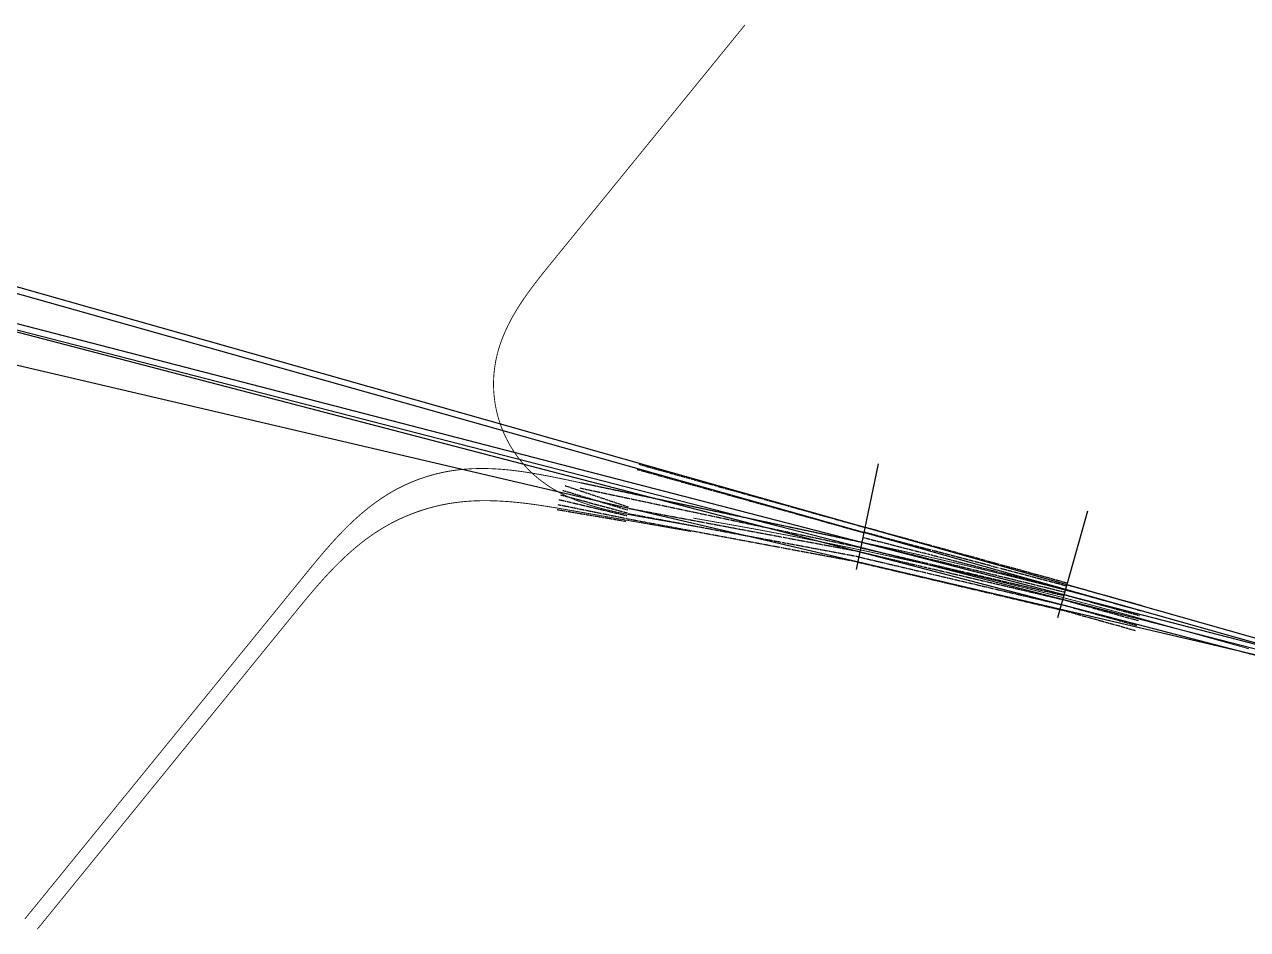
# Model space of a CAD drawing. Header units: millimetres. Extents: x 570799 to 573608, y 785064 to 785926.
# Drawn here: x 570799 to 571501, y 785407 to 785926 of the extents above; entities that cross this region are included whole.
import ezdxf

# ---------------------------------------------------------------- set-up
doc = ezdxf.new("R2010")
doc.units = ezdxf.units.MM
doc.linetypes.add('DASHED', pattern=[0.75, 0.5, -0.25])
for name, color, linetype in [('4_超高定义', 7, 'Continuous'), ('PierM', 2, 'Continuous'), ('预制梁AA', 22, 'DASHED'), ('预制梁DE', 160, 'DASHED'), ('预制梁MM', 3, 'DASHED'), ('预制梁SS', 94, 'DASHED')]:
    doc.layers.add(name, color=color, linetype=linetype)

msp = doc.modelspace()

# ---------------------------------------------------------------- linework, layer by layer
for p, direction in [((571281.25, 785637.62), (0.9620758, -0.2727824)), ((571396.95, 785601.75), (-0.9624116, 0.271595)), ((571279.46, 785629.11), (0.9681147, -0.2505073)), ((571395.36, 785596.07), (-0.9684204, 0.2493228)), ((571278.29, 785623.55), (0.9676477, -0.2523052)), ((571393.78, 785590.39), (-0.9737448, 0.2276423))]:
    msp.add_xline(p, direction)
at = {"color": 1, "const_width": 0.5, "flags": 128}
for points in [[(571212.7, 785925.99), (571212.07, 785925.22), (571211.44, 785924.44), (571210.81, 785923.67), (571210.18, 785922.89), (571209.54, 785922.12), (571208.91, 785921.34), (571208.28, 785920.57), (571207.65, 785919.79), (571207.02, 785919.02), (571206.39, 785918.24), (571205.76, 785917.46), (571205.12, 785916.69), (571204.49, 785915.91), (571203.86, 785915.14), (571203.23, 785914.36), (571202.6, 785913.59), (571201.97, 785912.81), (571201.34, 785912.04), (571200.7, 785911.26), (571200.07, 785910.49), (571199.44, 785909.71), (571198.81, 785908.93), (571198.18, 785908.16), (571197.55, 785907.38), (571196.92, 785906.61), (571196.29, 785905.83), (571195.65, 785905.06), (571195.02, 785904.28), (571194.39, 785903.51), (571193.76, 785902.73), (571193.13, 785901.95), (571192.5, 785901.18), (571191.87, 785900.4), (571191.23, 785899.63), (571190.6, 785898.85), (571189.97, 785898.08), (571189.34, 785897.3), (571188.71, 785896.53), (571188.08, 785895.75), (571187.45, 785894.98), (571186.82, 785894.2), (571186.18, 785893.42), (571185.55, 785892.65), (571184.92, 785891.87), (571184.29, 785891.1), (571183.66, 785890.32), (571183.03, 785889.55), (571182.4, 785888.77), (571181.76, 785888), (571181.13, 785887.22), (571180.5, 785886.44), (571179.87, 785885.67), (571179.24, 785884.89), (571178.61, 785884.12), (571177.98, 785883.34), (571177.34, 785882.57), (571176.71, 785881.79), (571176.08, 785881.02), (571175.45, 785880.24), (571174.82, 785879.47), (571174.19, 785878.69), (571173.56, 785877.91), (571172.93, 785877.14), (571172.29, 785876.36), (571171.66, 785875.59), (571171.03, 785874.81), (571170.4, 785874.04), (571169.77, 785873.26), (571169.14, 785872.49), (571168.51, 785871.71), (571167.87, 785870.93), (571167.24, 785870.16), (571166.61, 785869.38), (571165.98, 785868.61), (571165.35, 785867.83), (571164.72, 785867.06), (571164.09, 785866.28), (571163.45, 785865.51), (571162.82, 785864.73), (571162.19, 785863.96), (571161.56, 785863.18), (571160.93, 785862.4), (571160.3, 785861.63), (571159.67, 785860.85), (571159.04, 785860.08), (571158.4, 785859.3), (571157.77, 785858.53), (571157.14, 785857.75), (571156.51, 785856.98), (571155.88, 785856.2), (571155.25, 785855.43), (571154.62, 785854.65), (571153.98, 785853.87), (571153.35, 785853.1), (571152.72, 785852.32), (571152.09, 785851.55), (571151.46, 785850.77), (571150.83, 785850), (571150.2, 785849.22), (571149.57, 785848.45), (571148.93, 785847.67), (571148.3, 785846.89), (571147.67, 785846.12), (571147.04, 785845.34), (571146.41, 785844.57), (571145.78, 785843.79), (571145.15, 785843.02), (571144.51, 785842.24), (571143.88, 785841.47), (571143.25, 785840.69), (571142.62, 785839.92), (571141.99, 785839.14), (571141.36, 785838.36), (571140.73, 785837.59), (571140.09, 785836.81), (571139.46, 785836.04), (571138.83, 785835.26), (571138.2, 785834.49), (571137.57, 785833.71), (571136.94, 785832.94), (571136.31, 785832.16), (571135.68, 785831.38), (571135.04, 785830.61), (571134.41, 785829.83), (571133.78, 785829.06), (571133.15, 785828.28), (571132.52, 785827.51), (571131.89, 785826.73), (571131.26, 785825.96), (571130.62, 785825.18), (571129.99, 785824.41), (571129.36, 785823.63), (571128.73, 785822.85), (571128.1, 785822.08), (571127.47, 785821.3), (571126.84, 785820.53), (571126.2, 785819.75), (571125.57, 785818.98), (571124.94, 785818.2), (571124.31, 785817.43), (571123.68, 785816.65), (571123.05, 785815.88), (571122.42, 785815.1), (571121.79, 785814.32), (571121.15, 785813.55), (571120.52, 785812.77), (571119.89, 785812), (571119.26, 785811.22), (571118.63, 785810.45), (571118, 785809.67), (571117.37, 785808.9), (571116.73, 785808.12), (571116.1, 785807.34), (571115.47, 785806.57), (571114.84, 785805.79), (571114.21, 785805.02), (571113.58, 785804.24), (571112.95, 785803.47), (571112.31, 785802.69), (571111.68, 785801.92), (571111.05, 785801.14), (571110.42, 785800.37), (571109.79, 785799.59), (571109.16, 785798.81), (571108.53, 785798.04), (571107.9, 785797.26), (571107.26, 785796.49), (571106.63, 785795.71), (571106, 785794.94), (571105.37, 785794.16), (571104.74, 785793.39), (571104.11, 785792.61), (571103.48, 785791.83), (571102.84, 785791.06), (571102.21, 785790.28), (571101.58, 785789.51), (571100.95, 785788.73), (571100.32, 785787.96), (571099.69, 785787.18), (571099.06, 785786.4), (571098.43, 785785.62), (571097.81, 785784.85), (571097.18, 785784.07), (571096.55, 785783.29), (571095.93, 785782.5), (571095.31, 785781.72), (571094.69, 785780.93), (571094.07, 785780.15), (571093.46, 785779.36), (571092.85, 785778.57), (571092.24, 785777.78), (571091.63, 785776.98), (571091.03, 785776.18), (571090.43, 785775.38), (571089.83, 785774.58), (571089.23, 785773.78), (571088.65, 785772.97), (571088.06, 785772.16), (571087.48, 785771.35), (571086.9, 785770.53), (571086.33, 785769.71), (571085.76, 785768.89), (571085.2, 785768.06), (571084.64, 785767.23), (571084.09, 785766.4), (571083.54, 785765.56), (571083, 785764.72), (571082.46, 785763.87), (571081.93, 785763.03), (571081.41, 785762.17), (571080.9, 785761.32), (571080.39, 785760.45), (571079.89, 785759.59), (571079.39, 785758.72), (571078.9, 785757.85), (571078.42, 785756.97), (571077.95, 785756.09), (571077.49, 785755.2), (571077.04, 785754.31), (571076.59, 785753.42), (571076.15, 785752.52), (571075.72, 785751.61), (571075.31, 785750.7), (571074.9, 785749.79), (571074.5, 785748.87), (571074.11, 785747.95), (571073.73, 785747.03), (571073.36, 785746.1), (571073.01, 785745.16), (571072.66, 785744.22), (571072.33, 785743.28), (571072.01, 785742.34), (571071.7, 785741.38), (571071.4, 785740.43), (571071.11, 785739.47), (571070.84, 785738.51), (571070.58, 785737.54), (571070.33, 785736.57), (571070.1, 785735.6), (571069.88, 785734.63), (571069.68, 785733.65), (571069.49, 785732.67), (571069.31, 785731.68), (571069.15, 785730.7), (571069, 785729.71), (571068.86, 785728.72), (571068.74, 785727.72), (571068.63, 785726.73), (571068.54, 785725.73), (571068.46, 785724.74), (571068.4, 785723.74), (571068.35, 785722.74), (571068.31, 785721.74), (571068.29, 785720.74), (571068.29, 785719.74), (571068.29, 785718.74), (571068.32, 785717.74), (571068.35, 785716.74), (571068.4, 785715.74), (571068.47, 785714.74), (571068.55, 785713.75), (571068.64, 785712.75), (571068.75, 785711.76), (571068.87, 785710.77), (571069, 785709.77), (571069.15, 785708.79), (571069.32, 785707.8), (571069.5, 785706.82), (571069.69, 785705.83), (571069.89, 785704.86), (571070.11, 785703.88), (571070.35, 785702.91), (571070.6, 785701.94), (571070.86, 785700.97), (571071.13, 785700.01), (571071.42, 785699.06), (571071.72, 785698.1), (571072.04, 785697.15), (571072.37, 785696.21), (571072.71, 785695.27), (571073.07, 785694.34), (571073.44, 785693.41), (571073.82, 785692.48), (571074.22, 785691.57), (571074.63, 785690.65), (571075.05, 785689.75), (571075.49, 785688.85), (571075.93, 785687.95), (571076.4, 785687.06), (571076.87, 785686.18), (571077.36, 785685.31), (571077.85, 785684.44), (571078.36, 785683.58), (571078.89, 785682.73), (571079.42, 785681.89), (571079.97, 785681.05), (571080.53, 785680.22), (571081.1, 785679.4), (571081.68, 785678.59), (571082.28, 785677.78), (571082.88, 785676.99), (571083.5, 785676.2), (571084.13, 785675.42), (571084.77, 785674.65), (571085.42, 785673.89), (571086.08, 785673.14), (571086.75, 785672.4), (571087.43, 785671.67), (571088.12, 785670.95), (571088.82, 785670.24), (571089.54, 785669.53), (571090.26, 785668.84), (571090.99, 785668.16), (571091.73, 785667.49), (571092.49, 785666.83), (571093.25, 785666.18), (571094.02, 785665.54), (571094.8, 785664.92), (571095.58, 785664.3), (571096.38, 785663.7), (571097.19, 785663.1), (571098, 785662.52), (571098.82, 785661.95), (571099.65, 785661.39), (571100.49, 785660.85), (571101.33, 785660.31), (571102.18, 785659.78), (571103.04, 785659.27), (571103.9, 785658.77), (571104.77, 785658.27), (571105.65, 785657.79), (571106.53, 785657.32), (571107.42, 785656.86), (571108.31, 785656.41), (571109.21, 785655.97), (571110.11, 785655.53), (571111.02, 785655.11), (571111.93, 785654.7), (571112.84, 785654.3), (571113.76, 785653.91), (571114.69, 785653.52), (571115.61, 785653.15), (571116.54, 785652.78), (571117.48, 785652.42), (571118.41, 785652.07), (571119.35, 785651.73), (571120.3, 785651.4), (571121.24, 785651.08), (571122.19, 785650.76), (571123.14, 785650.45), (571124.1, 785650.15), (571125.05, 785649.85), (571126.01, 785649.57), (571126.97, 785649.29), (571127.93, 785649.01), (571128.9, 785648.74), (571129.86, 785648.48), (571130.83, 785648.23), (571131.8, 785647.98), (571132.76, 785647.73), (571133.74, 785647.49), (571134.71, 785647.26), (571135.68, 785647.03), (571136.66, 785646.81), (571137.63, 785646.59), (571138.61, 785646.37), (571139.59, 785646.16), (571140.56, 785645.96), (571141.54, 785645.75), (571142.52, 785645.55), (571143.5, 785645.36), (571144.49, 785645.16), (571145.47, 785644.97), (571146.45, 785644.78), (571147.43, 785644.6), (571148.41, 785644.42), (571149.4, 785644.23), (571150.38, 785644.06), (571151.37, 785643.88), (571152.35, 785643.7), (571153.33, 785643.53), (571154.32, 785643.35), (571155.3, 785643.18), (571156.29, 785643), (571157.27, 785642.83), (571158.26, 785642.66), (571159.24, 785642.49), (571160.23, 785642.31), (571161.21, 785642.14), (571162.2, 785641.97), (571163.18, 785641.79), (571164.17, 785641.62), (571165.15, 785641.45), (571166.14, 785641.28), (571167.12, 785641.1), (571168.11, 785640.93), (571169.09, 785640.76), (571170.08, 785640.58), (571171.06, 785640.41), (571172.05, 785640.24), (571173.03, 785640.07), (571174.02, 785639.89), (571175, 785639.72), (571175.99, 785639.55), (571176.97, 785639.37), (571177.96, 785639.2), (571178.94, 785639.03), (571179.93, 785638.86), (571180.91, 785638.68), (571181.9, 785638.51), (571182.26, 785638.45)], [(570799.15, 785412.73), (570799.78, 785413.5), (570800.41, 785414.28), (570801.04, 785415.05), (570801.68, 785415.83), (570802.31, 785416.6), (570802.94, 785417.38), (570803.57, 785418.16), (570804.2, 785418.93), (570804.83, 785419.71), (570805.46, 785420.48), (570806.09, 785421.26), (570806.73, 785422.03), (570807.36, 785422.81), (570807.99, 785423.58), (570808.62, 785424.36), (570809.25, 785425.13), (570809.88, 785425.91), (570810.51, 785426.69), (570811.15, 785427.46), (570811.78, 785428.24), (570812.41, 785429.01), (570813.04, 785429.79), (570813.67, 785430.56), (570814.3, 785431.34), (570814.93, 785432.11), (570815.56, 785432.89), (570816.2, 785433.67), (570816.83, 785434.44), (570817.46, 785435.22), (570818.09, 785435.99), (570818.72, 785436.77), (570819.35, 785437.54), (570819.98, 785438.32), (570820.62, 785439.09), (570821.25, 785439.87), (570821.88, 785440.64), (570822.51, 785441.42), (570823.14, 785442.2), (570823.77, 785442.97), (570824.4, 785443.75), (570825.04, 785444.52), (570825.67, 785445.3), (570826.3, 785446.07), (570826.93, 785446.85), (570827.56, 785447.62), (570828.19, 785448.4), (570828.82, 785449.18), (570829.45, 785449.95), (570830.09, 785450.73), (570830.72, 785451.5), (570831.35, 785452.28), (570831.98, 785453.05), (570832.61, 785453.83), (570833.24, 785454.6), (570833.87, 785455.38), (570834.51, 785456.15), (570835.14, 785456.93), (570835.77, 785457.71), (570836.4, 785458.48), (570837.03, 785459.26), (570837.66, 785460.03), (570838.29, 785460.81), (570838.93, 785461.58), (570839.56, 785462.36), (570840.19, 785463.13), (570840.82, 785463.91), (570841.45, 785464.68), (570842.08, 785465.46), (570842.71, 785466.24), (570843.34, 785467.01), (570843.98, 785467.79), (570844.61, 785468.56), (570845.24, 785469.34), (570845.87, 785470.11), (570846.5, 785470.89), (570847.13, 785471.66), (570847.76, 785472.44), (570848.4, 785473.22), (570849.03, 785473.99), (570849.66, 785474.77), (570850.29, 785475.54), (570850.92, 785476.32), (570851.55, 785477.09), (570852.18, 785477.87), (570852.82, 785478.64), (570853.45, 785479.42), (570854.08, 785480.19), (570854.71, 785480.97), (570855.34, 785481.75), (570855.97, 785482.52), (570856.6, 785483.3), (570857.23, 785484.07), (570857.87, 785484.85), (570858.5, 785485.62), (570859.13, 785486.4), (570859.76, 785487.17), (570860.39, 785487.95), (570861.02, 785488.73), (570861.65, 785489.5), (570862.29, 785490.28), (570862.92, 785491.05), (570863.55, 785491.83), (570864.18, 785492.6), (570864.81, 785493.38), (570865.44, 785494.15), (570866.07, 785494.93), (570866.7, 785495.7), (570867.34, 785496.48), (570867.97, 785497.26), (570868.6, 785498.03), (570869.23, 785498.81), (570869.86, 785499.58), (570870.49, 785500.36), (570871.12, 785501.13), (570871.76, 785501.91), (570872.39, 785502.68), (570873.02, 785503.46), (570873.65, 785504.24), (570874.28, 785505.01), (570874.91, 785505.79), (570875.54, 785506.56), (570876.18, 785507.34), (570876.81, 785508.11), (570877.44, 785508.89), (570878.07, 785509.66), (570878.7, 785510.44), (570879.33, 785511.21), (570879.96, 785511.99), (570880.59, 785512.77), (570881.23, 785513.54), (570881.86, 785514.32), (570882.49, 785515.09), (570883.12, 785515.87), (570883.75, 785516.64), (570884.38, 785517.42), (570885.01, 785518.19), (570885.65, 785518.97), (570886.28, 785519.74), (570886.91, 785520.52), (570887.54, 785521.3), (570888.17, 785522.07), (570888.8, 785522.85), (570889.43, 785523.62), (570890.07, 785524.4), (570890.7, 785525.17), (570891.33, 785525.95), (570891.96, 785526.72), (570892.59, 785527.5), (570893.22, 785528.28), (570893.85, 785529.05), (570894.48, 785529.83), (570895.12, 785530.6), (570895.75, 785531.38), (570896.38, 785532.15), (570897.01, 785532.93), (570897.64, 785533.7), (570898.27, 785534.48), (570898.9, 785535.25), (570899.54, 785536.03), (570900.17, 785536.81), (570900.8, 785537.58), (570901.43, 785538.36), (570902.06, 785539.13), (570902.69, 785539.91), (570903.32, 785540.68), (570903.95, 785541.46), (570904.59, 785542.23), (570905.22, 785543.01), (570905.85, 785543.79), (570906.48, 785544.56), (570907.11, 785545.34), (570907.74, 785546.11), (570908.37, 785546.89), (570909.01, 785547.66), (570909.64, 785548.44), (570910.27, 785549.21), (570910.9, 785549.99), (570911.53, 785550.76), (570912.16, 785551.54), (570912.79, 785552.32), (570913.43, 785553.09), (570914.06, 785553.87), (570914.69, 785554.64), (570915.32, 785555.42), (570915.95, 785556.19), (570916.58, 785556.97), (570917.21, 785557.74), (570917.84, 785558.52), (570918.48, 785559.29), (570919.11, 785560.07), (570919.74, 785560.85), (570920.37, 785561.62), (570921, 785562.4), (570921.63, 785563.17), (570922.26, 785563.95), (570922.9, 785564.72), (570923.53, 785565.5), (570924.16, 785566.27), (570924.79, 785567.05), (570925.42, 785567.83), (570926.05, 785568.6), (570926.68, 785569.38), (570927.32, 785570.15), (570927.95, 785570.93), (570928.58, 785571.7), (570929.21, 785572.48), (570929.84, 785573.25), (570930.47, 785574.03), (570931.1, 785574.8), (570931.73, 785575.58), (570932.37, 785576.36), (570933, 785577.13), (570933.63, 785577.91), (570934.26, 785578.68), (570934.89, 785579.46), (570935.52, 785580.23), (570936.15, 785581.01), (570936.79, 785581.78), (570937.42, 785582.56), (570938.05, 785583.34), (570938.68, 785584.11), (570939.31, 785584.89), (570939.94, 785585.66), (570940.57, 785586.44), (570941.21, 785587.21), (570941.84, 785587.99), (570942.47, 785588.76), (570943.1, 785589.54), (570943.73, 785590.31), (570944.36, 785591.09), (570944.99, 785591.87), (570945.62, 785592.64), (570946.26, 785593.42), (570946.89, 785594.19), (570947.52, 785594.97), (570948.15, 785595.74), (570948.78, 785596.52), (570949.41, 785597.29), (570950.04, 785598.07), (570950.68, 785598.85), (570951.31, 785599.62), (570951.94, 785600.4), (570952.57, 785601.17), (570953.2, 785601.95), (570953.83, 785602.72), (570954.46, 785603.5), (570955.09, 785604.27), (570955.73, 785605.05), (570956.36, 785605.82), (570956.99, 785606.6), (570957.62, 785607.38), (570958.25, 785608.15), (570958.88, 785608.93), (570959.51, 785609.7), (570960.15, 785610.48), (570960.78, 785611.25), (570961.41, 785612.03), (570962.04, 785612.8), (570962.68, 785613.58), (570963.31, 785614.35), (570963.94, 785615.12), (570964.58, 785615.89), (570965.22, 785616.66), (570965.86, 785617.43), (570966.49, 785618.2), (570967.13, 785618.97), (570967.78, 785619.74), (570968.42, 785620.5), (570969.07, 785621.27), (570969.71, 785622.03), (570970.36, 785622.79), (570971.01, 785623.55), (570971.67, 785624.31), (570972.32, 785625.06), (570972.98, 785625.82), (570973.64, 785626.57), (570974.3, 785627.32), (570974.97, 785628.06), (570975.63, 785628.81), (570976.3, 785629.55), (570976.98, 785630.29), (570977.65, 785631.03), (570978.33, 785631.76), (570979.02, 785632.49), (570979.7, 785633.22), (570980.39, 785633.94), (570981.08, 785634.66), (570981.78, 785635.38), (570982.48, 785636.09), (570983.18, 785636.81), (570983.89, 785637.51), (570984.6, 785638.21), (570985.32, 785638.91), (570986.04, 785639.61), (570986.76, 785640.3), (570987.49, 785640.98), (570988.22, 785641.67), (570988.96, 785642.34), (570989.7, 785643.02), (570990.44, 785643.68), (570991.19, 785644.34), (570991.95, 785645), (570992.7, 785645.65), (570993.47, 785646.3), (570994.24, 785646.94), (570995.01, 785647.57), (570995.79, 785648.2), (570996.57, 785648.83), (570997.36, 785649.44), (570998.15, 785650.05), (570998.95, 785650.66), (570999.75, 785651.25), (571000.55, 785651.84), (571001.37, 785652.43), (571002.18, 785653), (571003.01, 785653.57), (571003.83, 785654.13), (571004.67, 785654.69), (571005.51, 785655.23), (571006.35, 785655.77), (571007.2, 785656.3), (571008.05, 785656.82), (571008.91, 785657.33), (571009.77, 785657.84), (571010.64, 785658.33), (571011.51, 785658.82), (571012.39, 785659.3), (571013.28, 785659.77), (571014.16, 785660.23), (571015.06, 785660.68), (571015.95, 785661.12), (571016.85, 785661.56), (571017.76, 785661.98), (571018.67, 785662.4), (571019.58, 785662.8), (571020.5, 785663.2), (571021.42, 785663.59), (571022.35, 785663.97), (571023.28, 785664.34), (571024.21, 785664.7), (571025.14, 785665.05), (571026.08, 785665.39), (571027.03, 785665.72), (571027.97, 785666.04), (571028.92, 785666.36), (571029.88, 785666.66), (571030.83, 785666.95), (571031.79, 785667.24), (571032.75, 785667.51), (571033.72, 785667.78), (571034.68, 785668.04), (571035.65, 785668.28), (571036.62, 785668.52), (571037.6, 785668.74), (571038.57, 785668.96), (571039.55, 785669.17), (571040.53, 785669.36), (571041.52, 785669.55), (571042.5, 785669.73), (571043.49, 785669.9), (571044.47, 785670.06), (571045.46, 785670.2), (571046.45, 785670.34), (571047.44, 785670.47), (571048.44, 785670.59), (571049.43, 785670.7), (571050.43, 785670.8), (571051.42, 785670.89), (571052.42, 785670.97), (571053.42, 785671.04), (571054.41, 785671.1), (571055.41, 785671.16), (571056.41, 785671.21), (571057.41, 785671.24), (571058.41, 785671.27), (571059.41, 785671.29), (571060.41, 785671.31), (571061.41, 785671.31), (571062.41, 785671.31), (571063.41, 785671.3), (571064.41, 785671.28), (571065.41, 785671.26), (571066.41, 785671.22), (571067.41, 785671.19), (571068.41, 785671.14), (571069.41, 785671.09), (571070.4, 785671.03), (571071.4, 785670.96), (571072.4, 785670.89), (571073.4, 785670.81), (571074.39, 785670.73), (571075.39, 785670.64), (571076.38, 785670.54), (571077.38, 785670.44), (571078.37, 785670.33), (571079.37, 785670.22), (571080.36, 785670.1), (571081.35, 785669.98), (571082.34, 785669.86), (571083.34, 785669.72), (571084.33, 785669.59), (571085.32, 785669.45), (571086.31, 785669.3), (571087.29, 785669.15), (571088.28, 785669), (571089.27, 785668.84), (571090.26, 785668.68), (571091.24, 785668.52), (571092.23, 785668.35), (571093.22, 785668.18), (571094.2, 785668), (571095.18, 785667.83), (571096.17, 785667.65), (571097.15, 785667.47), (571098.13, 785667.28), (571099.12, 785667.09), (571100.1, 785666.9), (571101.08, 785666.71), (571102.06, 785666.52), (571103.04, 785666.32), (571104.02, 785666.12), (571105, 785665.93), (571105.98, 785665.72), (571106.96, 785665.52), (571107.94, 785665.32), (571108.92, 785665.12), (571109.9, 785664.91), (571110.88, 785664.71), (571111.85, 785664.5), (571112.83, 785664.29), (571113.81, 785664.09), (571114.79, 785663.88), (571115.77, 785663.67), (571116.75, 785663.47), (571117.72, 785663.26), (571118.7, 785663.05), (571119.68, 785662.84), (571120.66, 785662.64), (571121.64, 785662.43), (571122.62, 785662.22), (571123.59, 785662.02), (571124.57, 785661.81), (571125.55, 785661.6), (571126.53, 785661.4), (571127.51, 785661.19), (571128.49, 785660.98), (571129.46, 785660.77), (571130.44, 785660.57), (571131.42, 785660.36), (571132.4, 785660.15), (571133.38, 785659.95), (571134.36, 785659.74), (571135.33, 785659.53), (571136.31, 785659.32), (571137.29, 785659.12), (571138.27, 785658.91), (571139.25, 785658.7), (571140.23, 785658.5), (571141.2, 785658.29), (571142.18, 785658.08), (571143.16, 785657.88), (571144.14, 785657.67), (571145.12, 785657.46), (571146.1, 785657.25), (571147.07, 785657.05), (571148.05, 785656.84), (571149.03, 785656.63), (571150.01, 785656.43), (571150.99, 785656.22), (571151.97, 785656.01), (571152.94, 785655.81), (571153.92, 785655.6), (571154.9, 785655.39), (571155.88, 785655.18), (571156.86, 785654.98), (571157.84, 785654.77), (571158.81, 785654.56), (571159.79, 785654.36), (571160.77, 785654.15), (571161.75, 785653.94), (571162.73, 785653.73), (571163.71, 785653.53), (571164.68, 785653.32), (571165.66, 785653.11), (571166.64, 785652.91), (571167.62, 785652.7), (571168.6, 785652.49), (571169.58, 785652.29), (571170.55, 785652.08), (571171.53, 785651.87), (571172.51, 785651.66), (571173.49, 785651.46), (571174.47, 785651.25), (571175.45, 785651.04), (571176.42, 785650.84), (571177.4, 785650.63), (571178.38, 785650.42), (571179.36, 785650.22), (571180.34, 785650.01), (571181.32, 785649.8), (571182.29, 785649.59), (571183.27, 785649.39), (571184.25, 785649.18), (571185.23, 785648.97), (571186.21, 785648.77), (571187.19, 785648.56), (571188.16, 785648.35), (571189.14, 785648.14), (571190.12, 785647.94), (571191.1, 785647.73), (571192.08, 785647.52), (571193.06, 785647.32), (571194.03, 785647.11), (571195.01, 785646.9), (571195.99, 785646.7), (571196.97, 785646.49), (571197.95, 785646.28), (571198.93, 785646.07), (571199.9, 785645.87), (571200.88, 785645.66), (571201.86, 785645.45), (571202.84, 785645.25), (571203.82, 785645.04), (571204.8, 785644.83), (571205.77, 785644.62), (571206.75, 785644.42), (571207.73, 785644.21), (571208.71, 785644), (571209.69, 785643.8), (571210.67, 785643.59), (571211.64, 785643.38), (571212.62, 785643.18), (571213.6, 785642.97), (571214.58, 785642.76), (571215.56, 785642.55), (571216.54, 785642.35), (571217.51, 785642.14), (571218.49, 785641.93), (571219.47, 785641.73), (571220.45, 785641.52), (571221.43, 785641.31), (571222.41, 785641.11), (571223.38, 785640.9), (571224.36, 785640.69), (571225.34, 785640.48), (571226.32, 785640.28), (571227.3, 785640.07), (571228.28, 785639.86), (571229.25, 785639.66), (571230.23, 785639.45), (571231.21, 785639.24), (571232.19, 785639.03), (571233.17, 785638.83), (571234.15, 785638.62), (571235.12, 785638.41), (571236.1, 785638.21), (571237.08, 785638), (571238.06, 785637.79), (571239.04, 785637.59), (571240.02, 785637.38), (571240.99, 785637.17), (571241.97, 785636.96), (571242.95, 785636.76), (571243.93, 785636.55), (571244.91, 785636.34), (571245.89, 785636.14), (571246.86, 785635.93), (571247.84, 785635.72), (571248.82, 785635.52), (571249.8, 785635.31), (571250.78, 785635.1), (571251.76, 785634.89), (571252.73, 785634.69), (571253.71, 785634.48), (571254.69, 785634.27), (571255.67, 785634.07), (571256.65, 785633.86), (571257.63, 785633.65), (571258.6, 785633.44), (571259.58, 785633.24), (571260.56, 785633.03), (571261.54, 785632.82), (571262.52, 785632.62), (571263.5, 785632.41), (571264.47, 785632.2), (571265.45, 785632), (571266.43, 785631.79), (571267.41, 785631.58), (571268.39, 785631.37), (571269.37, 785631.17), (571270.34, 785630.96), (571271.32, 785630.75), (571272.3, 785630.55), (571273.28, 785630.34), (571274.26, 785630.13), (571275.24, 785629.92), (571276.21, 785629.72), (571277.19, 785629.51), (571278.17, 785629.3), (571279.15, 785629.1), (571280.13, 785628.89), (571281.11, 785628.68), (571282.08, 785628.48), (571283.06, 785628.27), (571284.04, 785628.06), (571285.02, 785627.85), (571286, 785627.65), (571286.98, 785627.44), (571287.95, 785627.23), (571288.93, 785627.02), (571289.91, 785626.81), (571290.89, 785626.6), (571291.86, 785626.39), (571292.84, 785626.18), (571293.82, 785625.97), (571294.8, 785625.76), (571295.77, 785625.55), (571296.75, 785625.33), (571297.73, 785625.12), (571298.71, 785624.91), (571299.68, 785624.7), (571300.66, 785624.48), (571301.64, 785624.27), (571302.61, 785624.05), (571303.59, 785623.84), (571304.57, 785623.62), (571305.54, 785623.41), (571306.52, 785623.19), (571307.5, 785622.98), (571308.47, 785622.76), (571309.45, 785622.54), (571310.42, 785622.32), (571311.4, 785622.11), (571312.38, 785621.89), (571313.35, 785621.67), (571314.33, 785621.45), (571315.3, 785621.23), (571316.28, 785621.01), (571317.25, 785620.79), (571318.23, 785620.57), (571319.21, 785620.35), (571320.18, 785620.13), (571321.16, 785619.91), (571322.13, 785619.68), (571323.11, 785619.46), (571324.08, 785619.24), (571325.05, 785619.01), (571326.03, 785618.79), (571327, 785618.57), (571327.98, 785618.34), (571328.95, 785618.12), (571329.93, 785617.89), (571330.9, 785617.67), (571331.88, 785617.44), (571332.85, 785617.21), (571333.82, 785616.99), (571334.8, 785616.76), (571335.77, 785616.53), (571336.74, 785616.3), (571337.72, 785616.07), (571338.69, 785615.85), (571339.66, 785615.62), (571340.64, 785615.39), (571341.61, 785615.16), (571342.58, 785614.93), (571343.56, 785614.7), (571344.53, 785614.46), (571345.5, 785614.23), (571346.48, 785614), (571347.45, 785613.77), (571348.42, 785613.54), (571349.39, 785613.3), (571350.37, 785613.07), (571351.34, 785612.84), (571352.31, 785612.6), (571353.28, 785612.37), (571354.25, 785612.13), (571355.23, 785611.9), (571356.2, 785611.66), (571357.17, 785611.42), (571358.14, 785611.19), (571359.11, 785610.95), (571360.08, 785610.71), (571361.06, 785610.48), (571362.03, 785610.24), (571363, 785610), (571363.97, 785609.76), (571364.94, 785609.52), (571365.91, 785609.28), (571366.88, 785609.04), (571367.85, 785608.8), (571368.82, 785608.56), (571369.79, 785608.32), (571370.76, 785608.08), (571371.73, 785607.83), (571372.7, 785607.59), (571373.67, 785607.35), (571374.64, 785607.11), (571375.61, 785606.86), (571376.58, 785606.62), (571377.55, 785606.37), (571378.52, 785606.13), (571379.49, 785605.88), (571380.46, 785605.64), (571381.43, 785605.39), (571382.4, 785605.15), (571383.37, 785604.9), (571384.34, 785604.65), (571385.31, 785604.4), (571386.28, 785604.16), (571387.24, 785603.91), (571388.21, 785603.66), (571389.18, 785603.41), (571390.15, 785603.16), (571391.12, 785602.91), (571392.09, 785602.66), (571393.05, 785602.41), (571394.02, 785602.16), (571394.99, 785601.91), (571395.96, 785601.66), (571396.93, 785601.41), (571397.89, 785601.15), (571398.86, 785600.9), (571399.83, 785600.65), (571400.8, 785600.39), (571401.76, 785600.14), (571402.73, 785599.88), (571403.7, 785599.63), (571404.66, 785599.37), (571405.63, 785599.12), (571406.6, 785598.86), (571407.56, 785598.61), (571408.53, 785598.35), (571409.5, 785598.09), (571410.46, 785597.84), (571411.43, 785597.58), (571412.4, 785597.32), (571413.36, 785597.06), (571414.33, 785596.8), (571415.29, 785596.54), (571416.26, 785596.28), (571417.22, 785596.02), (571418.19, 785595.76), (571419.16, 785595.5), (571420.12, 785595.24), (571421.09, 785594.98), (571422.05, 785594.71), (571423.02, 785594.45), (571423.98, 785594.19), (571424.95, 785593.93), (571425.91, 785593.66), (571426.87, 785593.4), (571427.84, 785593.13), (571428.8, 785592.87), (571429.77, 785592.6), (571430.73, 785592.34), (571431.7, 785592.07), (571432.66, 785591.81), (571433.62, 785591.54), (571434.59, 785591.27), (571435.55, 785591), (571436.51, 785590.74), (571437.48, 785590.47), (571438.29, 785590.24)], [(571183.03, 785642.83), (571184.02, 785642.66), (571185, 785642.48), (571185.99, 785642.31), (571186.97, 785642.14), (571187.96, 785641.96), (571188.94, 785641.79), (571189.93, 785641.62), (571190.91, 785641.45), (571191.9, 785641.27), (571192.88, 785641.1), (571193.87, 785640.93), (571194.85, 785640.75), (571195.84, 785640.58), (571196.82, 785640.41), (571197.81, 785640.24), (571198.79, 785640.06), (571199.77, 785639.89), (571200.76, 785639.71), (571201.74, 785639.54), (571202.73, 785639.36), (571203.71, 785639.19), (571204.7, 785639.01), (571205.68, 785638.84), (571206.67, 785638.66), (571207.65, 785638.48), (571208.63, 785638.31), (571209.62, 785638.13), (571210.6, 785637.95), (571211.59, 785637.77), (571212.57, 785637.59), (571213.55, 785637.42), (571214.54, 785637.24), (571215.52, 785637.06), (571216.51, 785636.88), (571217.49, 785636.69), (571218.47, 785636.51), (571219.46, 785636.33), (571220.44, 785636.15), (571221.42, 785635.97), (571222.41, 785635.78), (571223.39, 785635.6), (571224.37, 785635.42), (571225.35, 785635.23), (571226.34, 785635.05), (571227.32, 785634.87), (571228.3, 785634.68), (571229.29, 785634.49), (571230.27, 785634.31), (571231.25, 785634.12), (571232.23, 785633.94), (571233.22, 785633.75), (571234.2, 785633.56), (571235.18, 785633.37), (571236.16, 785633.19), (571237.14, 785633), (571238.13, 785632.81), (571239.11, 785632.62), (571240.09, 785632.43), (571241.07, 785632.24), (571242.05, 785632.05), (571243.04, 785631.86), (571244.02, 785631.67), (571245, 785631.47), (571245.98, 785631.28), (571246.96, 785631.09), (571247.94, 785630.9), (571248.92, 785630.7), (571249.9, 785630.51), (571250.89, 785630.31), (571251.87, 785630.12), (571252.85, 785629.93), (571253.83, 785629.73), (571254.81, 785629.53), (571255.79, 785629.34), (571256.77, 785629.14), (571257.75, 785628.94), (571258.73, 785628.75), (571259.71, 785628.55), (571260.69, 785628.35), (571261.67, 785628.15), (571262.65, 785627.95), (571263.63, 785627.76), (571264.61, 785627.56), (571265.59, 785627.36), (571266.57, 785627.16), (571267.55, 785626.95), (571268.53, 785626.75), (571269.51, 785626.55), (571270.49, 785626.35), (571271.47, 785626.15), (571272.45, 785625.94), (571273.43, 785625.74), (571274.4, 785625.54), (571275.38, 785625.33), (571276.36, 785625.13), (571277.34, 785624.92), (571278.32, 785624.72), (571279.3, 785624.51), (571280.28, 785624.31), (571281.26, 785624.1), (571282.23, 785623.9), (571283.21, 785623.69), (571284.19, 785623.48), (571285.17, 785623.27), (571286.15, 785623.06), (571287.13, 785622.86), (571288.1, 785622.65), (571289.08, 785622.44), (571290.06, 785622.23), (571291.04, 785622.02), (571292.01, 785621.81), (571292.99, 785621.6), (571293.97, 785621.38), (571294.95, 785621.17), (571295.92, 785620.96), (571296.9, 785620.75), (571297.88, 785620.54), (571298.85, 785620.32), (571299.83, 785620.11), (571300.81, 785619.89), (571301.79, 785619.68), (571302.76, 785619.46), (571303.74, 785619.25), (571304.71, 785619.03), (571305.69, 785618.82), (571306.67, 785618.6), (571307.64, 785618.38), (571308.62, 785618.17), (571309.6, 785617.95), (571310.57, 785617.73), (571311.55, 785617.51), (571312.52, 785617.29), (571313.5, 785617.08), (571314.47, 785616.86), (571315.45, 785616.64), (571316.43, 785616.42), (571317.4, 785616.19), (571318.38, 785615.97), (571319.35, 785615.75), (571320.33, 785615.53), (571321.3, 785615.31), (571322.28, 785615.09), (571323.25, 785614.86), (571324.23, 785614.64), (571325.2, 785614.41), (571326.17, 785614.19), (571327.15, 785613.97), (571328.12, 785613.74), (571329.1, 785613.52), (571330.07, 785613.29), (571331.05, 785613.06), (571332.02, 785612.84), (571332.99, 785612.61), (571333.97, 785612.38), (571334.94, 785612.15), (571335.92, 785611.93), (571336.89, 785611.7), (571337.86, 785611.47), (571338.84, 785611.24), (571339.81, 785611.01), (571340.78, 785610.78), (571341.76, 785610.55), (571342.73, 785610.32), (571343.7, 785610.09), (571344.67, 785609.86), (571345.65, 785609.62), (571346.62, 785609.39), (571347.59, 785609.16), (571348.56, 785608.93), (571349.54, 785608.69), (571350.51, 785608.46), (571351.48, 785608.22), (571352.45, 785607.99), (571353.42, 785607.75), (571354.4, 785607.52), (571355.37, 785607.28), (571356.34, 785607.05), (571357.31, 785606.81), (571358.28, 785606.57), (571359.25, 785606.33), (571360.23, 785606.1), (571361.2, 785605.86), (571362.17, 785605.62), (571363.14, 785605.38), (571364.11, 785605.14), (571365.08, 785604.9), (571366.05, 785604.66), (571367.02, 785604.42), (571367.99, 785604.18), (571368.96, 785603.94), (571369.93, 785603.7), (571370.9, 785603.45), (571371.87, 785603.21), (571372.84, 785602.97), (571373.81, 785602.73), (571374.78, 785602.48), (571375.75, 785602.24), (571376.72, 785601.99), (571377.69, 785601.75), (571378.66, 785601.5), (571379.63, 785601.26), (571380.6, 785601.01), (571381.57, 785600.77), (571382.54, 785600.52), (571383.51, 785600.27), (571384.48, 785600.02), (571385.45, 785599.78), (571386.41, 785599.53), (571387.38, 785599.28), (571388.35, 785599.03), (571389.32, 785598.78), (571390.29, 785598.53), (571391.26, 785598.28), (571392.22, 785598.03), (571393.19, 785597.78), (571394.16, 785597.53), (571395.13, 785597.28), (571396.1, 785597.02), (571397.06, 785596.77), (571398.03, 785596.52), (571399, 785596.26), (571399.97, 785596.01), (571400.93, 785595.76), (571401.9, 785595.5), (571402.87, 785595.25), (571403.83, 785594.99), (571404.8, 785594.74), (571405.77, 785594.48), (571406.73, 785594.22), (571407.7, 785593.97), (571408.67, 785593.71), (571409.63, 785593.45), (571410.6, 785593.19), (571411.56, 785592.93), (571412.53, 785592.68), (571413.5, 785592.42), (571414.46, 785592.16), (571415.43, 785591.9), (571416.39, 785591.64), (571417.36, 785591.38), (571418.32, 785591.12), (571419.29, 785590.85), (571420.25, 785590.59), (571421.22, 785590.33), (571422.18, 785590.07), (571423.15, 785589.8), (571424.11, 785589.54), (571425.08, 785589.28), (571426.04, 785589.01), (571427.01, 785588.75), (571427.97, 785588.48), (571428.94, 785588.22), (571429.9, 785587.95), (571430.86, 785587.69), (571431.83, 785587.42), (571432.79, 785587.15), (571433.75, 785586.88), (571434.72, 785586.62), (571435.68, 785586.35), (571436.64, 785586.08), (571437.61, 785585.81), (571438.57, 785585.54), (571439.53, 785585.27), (571440.5, 785585.01), (571441.46, 785584.74), (571442.42, 785584.47), (571443.39, 785584.2), (571444.35, 785583.93), (571445.31, 785583.66), (571446.28, 785583.39), (571447.24, 785583.12), (571448.2, 785582.86), (571449.17, 785582.59), (571450.13, 785582.32), (571451.09, 785582.05), (571452.06, 785581.78), (571453.02, 785581.51), (571453.98, 785581.24), (571454.95, 785580.97), (571455.91, 785580.7), (571456.87, 785580.44), (571457.83, 785580.17), (571458.8, 785579.9), (571459.76, 785579.63), (571460.72, 785579.36), (571461.69, 785579.09), (571462.65, 785578.82), (571463.61, 785578.55), (571464.58, 785578.29), (571465.54, 785578.02), (571466.5, 785577.75), (571467.47, 785577.48), (571468.43, 785577.21), (571469.39, 785576.94), (571470.36, 785576.67), (571471.32, 785576.4), (571472.28, 785576.13), (571473.25, 785575.87), (571474.21, 785575.6), (571475.17, 785575.33), (571476.14, 785575.06), (571477.1, 785574.79), (571478.06, 785574.52), (571479.03, 785574.25), (571479.99, 785573.98), (571480.95, 785573.72), (571481.91, 785573.45), (571482.88, 785573.18), (571483.84, 785572.91), (571484.8, 785572.64), (571485.77, 785572.37), (571486.73, 785572.1), (571487.69, 785571.83), (571488.66, 785571.57), (571489.62, 785571.3), (571490.58, 785571.03), (571491.55, 785570.76), (571492.51, 785570.49), (571493.47, 785570.22), (571494.44, 785569.95), (571495.4, 785569.68), (571496.36, 785569.41), (571497.33, 785569.15), (571498.29, 785568.88), (571499.25, 785568.61), (571500.22, 785568.34), (571501.18, 785568.07), (571502.14, 785567.8)]]:
    msp.add_lwpolyline(points, dxfattribs=at)
at = {"layer": '4_超高定义', "color": 1, "const_width": 0.5, "flags": 128}
msp.add_lwpolyline([(570806.32, 785406.89), (570806.95, 785407.66), (570807.59, 785408.44), (570808.22, 785409.21), (570808.85, 785409.99), (570809.48, 785410.76), (570810.11, 785411.54), (570810.74, 785412.32), (570811.37, 785413.09), (570812.01, 785413.87), (570812.64, 785414.64), (570813.27, 785415.42), (570813.9, 785416.19), (570814.53, 785416.97), (570815.16, 785417.74), (570815.79, 785418.52), (570816.42, 785419.29), (570817.06, 785420.07), (570817.69, 785420.85), (570818.32, 785421.62), (570818.95, 785422.4), (570819.58, 785423.17), (570820.21, 785423.95), (570820.84, 785424.72), (570821.48, 785425.5), (570822.11, 785426.27), (570822.74, 785427.05), (570823.37, 785427.83), (570824, 785428.6), (570824.63, 785429.38), (570825.26, 785430.15), (570825.9, 785430.93), (570826.53, 785431.7), (570827.16, 785432.48), (570827.79, 785433.25), (570828.42, 785434.03), (570829.05, 785434.8), (570829.68, 785435.58), (570830.31, 785436.36), (570830.95, 785437.13), (570831.58, 785437.91), (570832.21, 785438.68), (570832.84, 785439.46), (570833.47, 785440.23), (570834.1, 785441.01), (570834.73, 785441.78), (570835.37, 785442.56), (570836, 785443.34), (570836.63, 785444.11), (570837.26, 785444.89), (570837.89, 785445.66), (570838.52, 785446.44), (570839.15, 785447.21), (570839.78, 785447.99), (570840.42, 785448.76), (570841.05, 785449.54), (570841.68, 785450.31), (570842.31, 785451.09), (570842.94, 785451.87), (570843.57, 785452.64), (570844.2, 785453.42), (570844.84, 785454.19), (570845.47, 785454.97), (570846.1, 785455.74), (570846.73, 785456.52), (570847.36, 785457.29), (570847.99, 785458.07), (570848.62, 785458.84), (570849.26, 785459.62), (570849.89, 785460.4), (570850.52, 785461.17), (570851.15, 785461.95), (570851.78, 785462.72), (570852.41, 785463.5), (570853.04, 785464.27), (570853.67, 785465.05), (570854.31, 785465.82), (570854.94, 785466.6), (570855.57, 785467.38), (570856.2, 785468.15), (570856.83, 785468.93), (570857.46, 785469.7), (570858.09, 785470.48), (570858.73, 785471.25), (570859.36, 785472.03), (570859.99, 785472.8), (570860.62, 785473.58), (570861.25, 785474.35), (570861.88, 785475.13), (570862.51, 785475.91), (570863.15, 785476.68), (570863.78, 785477.46), (570864.41, 785478.23), (570865.04, 785479.01), (570865.67, 785479.78), (570866.3, 785480.56), (570866.93, 785481.33), (570867.56, 785482.11), (570868.2, 785482.89), (570868.83, 785483.66), (570869.46, 785484.44), (570870.09, 785485.21), (570870.72, 785485.99), (570871.35, 785486.76), (570871.98, 785487.54), (570872.62, 785488.31), (570873.25, 785489.09), (570873.88, 785489.86), (570874.51, 785490.64), (570875.14, 785491.42), (570875.77, 785492.19), (570876.4, 785492.97), (570877.03, 785493.74), (570877.67, 785494.52), (570878.3, 785495.29), (570878.93, 785496.07), (570879.56, 785496.84), (570880.19, 785497.62), (570880.82, 785498.4), (570881.45, 785499.17), (570882.09, 785499.95), (570882.72, 785500.72), (570883.35, 785501.5), (570883.98, 785502.27), (570884.61, 785503.05), (570885.24, 785503.82), (570885.87, 785504.6), (570886.51, 785505.37), (570887.14, 785506.15), (570887.77, 785506.93), (570888.4, 785507.7), (570889.03, 785508.48), (570889.66, 785509.25), (570890.29, 785510.03), (570890.92, 785510.8), (570891.56, 785511.58), (570892.19, 785512.35), (570892.82, 785513.13), (570893.45, 785513.9), (570894.08, 785514.68), (570894.71, 785515.46), (570895.34, 785516.23), (570895.98, 785517.01), (570896.61, 785517.78), (570897.24, 785518.56), (570897.87, 785519.33), (570898.5, 785520.11), (570899.13, 785520.88), (570899.76, 785521.66), (570900.4, 785522.44), (570901.03, 785523.21), (570901.66, 785523.99), (570902.29, 785524.76), (570902.92, 785525.54), (570903.55, 785526.31), (570904.18, 785527.09), (570904.81, 785527.86), (570905.45, 785528.64), (570906.08, 785529.41), (570906.71, 785530.19), (570907.34, 785530.97), (570907.97, 785531.74), (570908.6, 785532.52), (570909.23, 785533.29), (570909.87, 785534.07), (570910.5, 785534.84), (570911.13, 785535.62), (570911.76, 785536.39), (570912.39, 785537.17), (570913.02, 785537.95), (570913.65, 785538.72), (570914.29, 785539.5), (570914.92, 785540.27), (570915.55, 785541.05), (570916.18, 785541.82), (570916.81, 785542.6), (570917.44, 785543.37), (570918.07, 785544.15), (570918.7, 785544.92), (570919.34, 785545.7), (570919.97, 785546.48), (570920.6, 785547.25), (570921.23, 785548.03), (570921.86, 785548.8), (570922.49, 785549.58), (570923.12, 785550.35), (570923.76, 785551.13), (570924.39, 785551.9), (570925.02, 785552.68), (570925.65, 785553.45), (570926.28, 785554.23), (570926.91, 785555.01), (570927.54, 785555.78), (570928.17, 785556.56), (570928.81, 785557.33), (570929.44, 785558.11), (570930.07, 785558.88), (570930.7, 785559.66), (570931.33, 785560.43), (570931.96, 785561.21), (570932.59, 785561.99), (570933.23, 785562.76), (570933.86, 785563.54), (570934.49, 785564.31), (570935.12, 785565.09), (570935.75, 785565.86), (570936.38, 785566.64), (570937.01, 785567.41), (570937.65, 785568.19), (570938.28, 785568.96), (570938.91, 785569.74), (570939.54, 785570.52), (570940.17, 785571.29), (570940.8, 785572.07), (570941.43, 785572.84), (570942.06, 785573.62), (570942.7, 785574.39), (570943.33, 785575.17), (570943.96, 785575.94), (570944.59, 785576.72), (570945.22, 785577.5), (570945.85, 785578.27), (570946.48, 785579.05), (570947.12, 785579.82), (570947.75, 785580.6), (570948.38, 785581.37), (570949.01, 785582.15), (570949.64, 785582.92), (570950.27, 785583.7), (570950.9, 785584.47), (570951.54, 785585.25), (570952.17, 785586.03), (570952.8, 785586.8), (570953.43, 785587.58), (570954.06, 785588.35), (570954.69, 785589.13), (570955.32, 785589.9), (570955.96, 785590.68), (570956.59, 785591.45), (570957.22, 785592.22), (570957.86, 785593), (570958.5, 785593.77), (570959.13, 785594.54), (570959.77, 785595.31), (570960.41, 785596.08), (570961.05, 785596.85), (570961.69, 785597.61), (570962.33, 785598.38), (570962.98, 785599.15), (570963.62, 785599.91), (570964.27, 785600.67), (570964.92, 785601.43), (570965.57, 785602.19), (570966.23, 785602.95), (570966.88, 785603.7), (570967.54, 785604.45), (570968.2, 785605.21), (570968.86, 785605.95), (570969.53, 785606.7), (570970.19, 785607.45), (570970.86, 785608.19), (570971.54, 785608.93), (570972.21, 785609.66), (570972.89, 785610.4), (570973.57, 785611.13), (570974.26, 785611.86), (570974.95, 785612.58), (570975.64, 785613.31), (570976.33, 785614.03), (570977.03, 785614.74), (570977.73, 785615.45), (570978.44, 785616.16), (570979.15, 785616.87), (570979.86, 785617.57), (570980.58, 785618.27), (570981.3, 785618.96), (570982.02, 785619.65), (570982.75, 785620.34), (570983.48, 785621.02), (570984.22, 785621.69), (570984.96, 785622.37), (570985.7, 785623.03), (570986.45, 785623.7), (570987.21, 785624.35), (570987.96, 785625.01), (570988.73, 785625.65), (570989.49, 785626.3), (570990.26, 785626.93), (570991.04, 785627.56), (570991.82, 785628.19), (570992.6, 785628.81), (570993.39, 785629.42), (570994.19, 785630.03), (570994.99, 785630.63), (570995.79, 785631.22), (570996.6, 785631.81), (570997.41, 785632.39), (570998.23, 785632.97), (570999.06, 785633.54), (570999.88, 785634.1), (571000.72, 785634.65), (571001.56, 785635.19), (571002.4, 785635.73), (571003.25, 785636.26), (571004.1, 785636.79), (571004.96, 785637.3), (571005.82, 785637.81), (571006.68, 785638.31), (571007.56, 785638.8), (571008.43, 785639.28), (571009.31, 785639.76), (571010.2, 785640.22), (571011.08, 785640.68), (571011.98, 785641.13), (571012.87, 785641.58), (571013.77, 785642.01), (571014.68, 785642.44), (571015.59, 785642.86), (571016.5, 785643.27), (571017.41, 785643.67), (571018.33, 785644.06), (571019.26, 785644.45), (571020.18, 785644.82), (571021.11, 785645.19), (571022.04, 785645.55), (571022.98, 785645.9), (571023.92, 785646.25), (571024.86, 785646.58), (571025.81, 785646.91), (571026.76, 785647.22), (571027.71, 785647.53), (571028.66, 785647.83), (571029.62, 785648.12), (571030.58, 785648.41), (571031.54, 785648.68), (571032.5, 785648.94), (571033.47, 785649.2), (571034.44, 785649.45), (571035.41, 785649.69), (571036.38, 785649.92), (571037.36, 785650.14), (571038.34, 785650.35), (571039.32, 785650.55), (571040.3, 785650.75), (571041.28, 785650.93), (571042.26, 785651.11), (571043.25, 785651.27), (571044.24, 785651.43), (571045.23, 785651.58), (571046.22, 785651.72), (571047.21, 785651.85), (571048.2, 785651.98), (571049.19, 785652.09), (571050.19, 785652.2), (571051.18, 785652.29), (571052.18, 785652.38), (571053.18, 785652.46), (571054.17, 785652.53), (571055.17, 785652.6), (571056.17, 785652.66), (571057.17, 785652.71), (571058.17, 785652.75), (571059.17, 785652.78), (571060.17, 785652.81), (571061.17, 785652.83), (571062.17, 785652.84), (571063.17, 785652.85), (571064.17, 785652.85), (571065.17, 785652.84), (571066.17, 785652.82), (571067.17, 785652.8), (571068.17, 785652.78), (571069.16, 785652.75), (571070.16, 785652.71), (571071.16, 785652.66), (571072.16, 785652.61), (571073.16, 785652.56), (571074.16, 785652.49), (571075.16, 785652.43), (571076.15, 785652.36), (571077.15, 785652.28), (571078.15, 785652.2), (571079.14, 785652.11), (571080.14, 785652.02), (571081.13, 785651.92), (571082.13, 785651.82), (571083.12, 785651.72), (571084.12, 785651.61), (571085.11, 785651.5), (571086.1, 785651.38), (571087.1, 785651.26), (571088.09, 785651.14), (571089.08, 785651.01), (571090.07, 785650.88), (571091.06, 785650.74), (571092.05, 785650.61), (571093.04, 785650.47), (571094.03, 785650.32), (571095.02, 785650.18), (571096.01, 785650.03), (571097, 785649.88), (571097.99, 785649.73), (571098.98, 785649.57), (571099.97, 785649.41), (571100.95, 785649.25), (571101.94, 785649.09), (571102.93, 785648.93), (571103.91, 785648.77), (571104.9, 785648.6), (571105.88, 785648.43), (571106.87, 785648.27), (571107.86, 785648.1), (571108.84, 785647.93), (571109.83, 785647.76), (571110.81, 785647.58), (571111.8, 785647.41), (571112.78, 785647.24), (571113.77, 785647.07), (571114.75, 785646.89), (571115.74, 785646.72), (571116.72, 785646.55), (571117.71, 785646.38), (571118.69, 785646.2), (571119.68, 785646.03), (571120.66, 785645.86), (571121.65, 785645.68), (571122.63, 785645.51), (571123.62, 785645.34), (571124.6, 785645.16), (571125.59, 785644.99), (571126.57, 785644.82), (571127.56, 785644.65), (571128.54, 785644.47), (571129.53, 785644.3), (571130.51, 785644.13), (571131.5, 785643.95), (571132.48, 785643.78), (571133.47, 785643.61), (571134.45, 785643.44), (571135.44, 785643.26), (571136.42, 785643.09), (571137.41, 785642.92), (571138.39, 785642.74), (571139.38, 785642.57), (571140.36, 785642.4), (571141.35, 785642.23), (571142.33, 785642.05), (571143.32, 785641.88), (571144.3, 785641.71), (571145.29, 785641.53), (571146.27, 785641.36), (571147.25, 785641.19), (571148.24, 785641.02), (571149.22, 785640.84), (571150.21, 785640.67), (571151.19, 785640.5), (571152.18, 785640.32), (571153.16, 785640.15), (571154.15, 785639.98), (571155.13, 785639.81), (571156.12, 785639.63), (571157.1, 785639.46), (571158.09, 785639.29), (571159.07, 785639.11), (571160.06, 785638.94), (571161.04, 785638.77), (571162.03, 785638.6), (571163.01, 785638.42), (571164, 785638.25), (571164.98, 785638.08), (571165.97, 785637.9), (571166.95, 785637.73), (571167.94, 785637.56), (571168.92, 785637.39), (571169.91, 785637.21), (571170.89, 785637.04), (571171.88, 785636.87), (571172.86, 785636.69), (571173.85, 785636.52), (571174.83, 785636.35), (571175.82, 785636.18), (571176.8, 785636), (571177.79, 785635.83), (571178.77, 785635.66), (571179.76, 785635.48), (571180.74, 785635.31), (571181.68, 785635.15)], dxfattribs=at)
at = {"layer": 'PierM', "lineweight": -3}
msp.add_line((571289.24, 785674.03), (571276.5, 785613.36), dxfattribs=at)
at = {"layer": 'PierM', "lineweight": -3, "ltscale": 0.1}
msp.add_line((571392.42, 785585.83), (571409.51, 785647.04), dxfattribs=at)
at = {"layer": '预制梁AA'}
for p, q in [((571150.82, 785670.81), (571193.74, 785658.83)), ((571151.72, 785673.77), (571194.58, 785661.81)), ((571118.54, 785663.16), (571147.4, 785657.06)), ((571117.9, 785660.13), (571146.75, 785654.02)), ((571189.88, 785640.05), (571146.14, 785648.21)), ((571188.84, 785634.14), (571145.1, 785642.3)), ((571189.36, 785637.09), (571145.62, 785645.25)), ((571319.51, 785624.49), (571281.16, 785634.67)), ((571281.78, 785637.62), (571320.09, 785627.06)), ((571318.35, 785619.35), (571279.92, 785628.78)), ((571280.54, 785631.73), (571318.93, 785621.92)), ((571278.19, 785620.52), (571316.57, 785611.5)), ((571278.81, 785623.46), (571317.23, 785614.42)), ((571279.3, 785625.83), (571317.76, 785616.79)), ((571277.57, 785617.58), (571315.9, 785608.57)), ((571396.16, 785598.91), (571439.18, 785586.9)), ((571396.95, 785601.75), (571439.98, 785589.75)), ((571397.74, 785604.59), (571440.77, 785592.59)), ((571394.57, 785593.23), (571437.6, 785581.22)), ((571395.36, 785596.07), (571438.39, 785584.06)), ((571393.78, 785590.39), (571436.8, 785578.38))]:
    msp.add_line(p, q, dxfattribs=at)
at = {"layer": '预制梁DE'}
for p, q in [((571238.4, 785649.58), (571281.25, 785637.62)), ((571237.57, 785646.6), (571280.61, 785634.58)), ((571277.68, 785620.61), (571234.02, 785628.76)), ((571278.29, 785623.55), (571234.58, 785631.7)), ((571277.06, 785617.67), (571233.45, 785625.81)), ((571397.19, 785603.86), (571358.79, 785614.06)), ((571359.32, 785616.24), (571397.69, 785605.66)), ((571357.2, 785607.51), (571395.68, 785598.46)), ((571396.18, 785600.26), (571357.73, 785609.69)), ((571358.26, 785611.88), (571396.68, 785602.06)), ((571355.21, 785599.33), (571393.41, 785590.34)), ((571355.92, 785602.24), (571394.22, 785593.24)), ((571356.63, 785605.16), (571395.03, 785596.13))]:
    msp.add_line(p, q, dxfattribs=at)
at = {"layer": '预制梁DE', "lineweight": -3}
for p, q in [((571235.29, 785635.29), (571278.82, 785626.07)), ((571235.93, 785638.32), (571279.46, 785629.11))]:
    msp.add_line(p, q, dxfattribs=at)
at = {"layer": '预制梁MM'}
for p, q in [((571195.06, 785661.68), (571237.92, 785649.72)), ((571194.22, 785658.69), (571237.09, 785646.73)), ((571320.58, 785626.92), (571358.84, 785616.37)), ((571319.41, 785621.8), (571357.78, 785612)), ((571358.31, 785614.19), (571319.99, 785624.36)), ((571318.25, 785616.67), (571356.71, 785607.63)), ((571357.24, 785609.81), (571318.83, 785619.23))]:
    msp.add_line(p, q, dxfattribs=at)
at = {"layer": '预制梁MM', "lineweight": -3}
for p, q in [((571147.88, 785656.95), (571191.42, 785647.74)), ((571147.24, 785653.92), (571190.78, 785644.71)), ((571191.91, 785647.64), (571235.45, 785638.42)), ((571191.27, 785644.6), (571234.8, 785635.39))]:
    msp.add_line(p, q, dxfattribs=at)
at = {"layer": '预制梁MM', "color": 3}
for p, q in [((571232.96, 785625.9), (571189.33, 785634.04)), ((571233.53, 785628.85), (571189.85, 785637)), ((571234.09, 785631.8), (571190.37, 785639.95)), ((571317.72, 785614.31), (571356.14, 785605.27)), ((571316.39, 785608.46), (571354.72, 785599.44)), ((571317.05, 785611.38), (571355.43, 785602.36))]:
    msp.add_line(p, q, dxfattribs=at)
at = {"layer": '预制梁SS'}
for p, q in [((571106.8, 785656.17), (571145.2, 785645.87)), ((571108.14, 785658.75), (571145.49, 785647.49)), ((571145.77, 785649.11), (571109.47, 785661.32)), ((571104.75, 785647.79), (571144.35, 785641.02)), ((571105.23, 785650.65), (571144.63, 785642.64)), ((571105.71, 785653.51), (571144.92, 785644.26))]:
    msp.add_line(p, q, dxfattribs=at)

doc.saveas('drawing.dxf')
